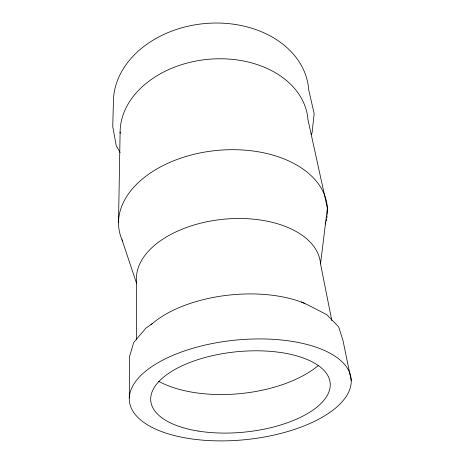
<?xml version="1.0" encoding="UTF-8"?>
<svg xmlns="http://www.w3.org/2000/svg" width="464" height="464" viewBox="0 0 464 464"><rect width="100%" height="100%" fill="white"/><g stroke="black" fill="none" stroke-linecap="round" stroke-linejoin="round"><path stroke-width="0.7" d="M129.288 397.984L129.479 356.81L133.76 342.42L145.876 328.17L152.151 323.727M118.511 222.668L120.118 131.927M331.812 320.583L320.52 263.848L327.375 208.139L307.968 119.712A94.215 68.846 -5.7 0 0 210.731 59.102A94.215 68.846 -5.7 0 0 120.13 133.371M311.182 134.78L312.075 132.843L314.151 113.587L308.699 89.79A97.921 74.669 -5.7 0 0 208.324 23.287A97.921 74.669 -5.7 0 0 113.407 102.196L112.746 126.626L116.238 145.713L120.066 152.401M301.316 302.029L307.429 304.72L326.743 314.633L338.708 326.946L342.995 340.535L351.254 380.608A111.435 50.019 -5.7 0 1 185.681 437.975A111.435 50.019 -5.7 0 1 183.866 351.144A111.435 50.019 -5.7 0 1 351.254 380.608M121.968 239.685L136.555 283.324M136.602 339.729L136.462 277.141A92.388 53.221 -5.7 0 1 227.604 218.892A92.388 53.221 -5.7 0 1 320.52 263.848M122.537 240.967A104.771 66.509 -5.7 0 1 211.52 151.049A104.771 66.509 -5.7 0 1 327.259 214.391M327.108 215.789A104.771 66.509 -5.7 0 1 326.801 217.877M326.54 219.263A104.771 66.509 -5.7 0 1 326.064 221.328M325.699 222.697A104.771 66.509 -5.7 0 1 325.293 224.054M318.432 365.458A99.476 49.584 -5.7 0 1 158.676 381.321M150.991 324.748A99.476 49.584 -5.7 0 1 304.958 303.456M198.087 431.05A90.149 40.368 -5.7 0 0 330.217 383.502A90.149 40.368 -5.7 0 0 193.105 361.288A90.149 40.368 -5.7 0 0 198.087 431.05"/></g></svg>
